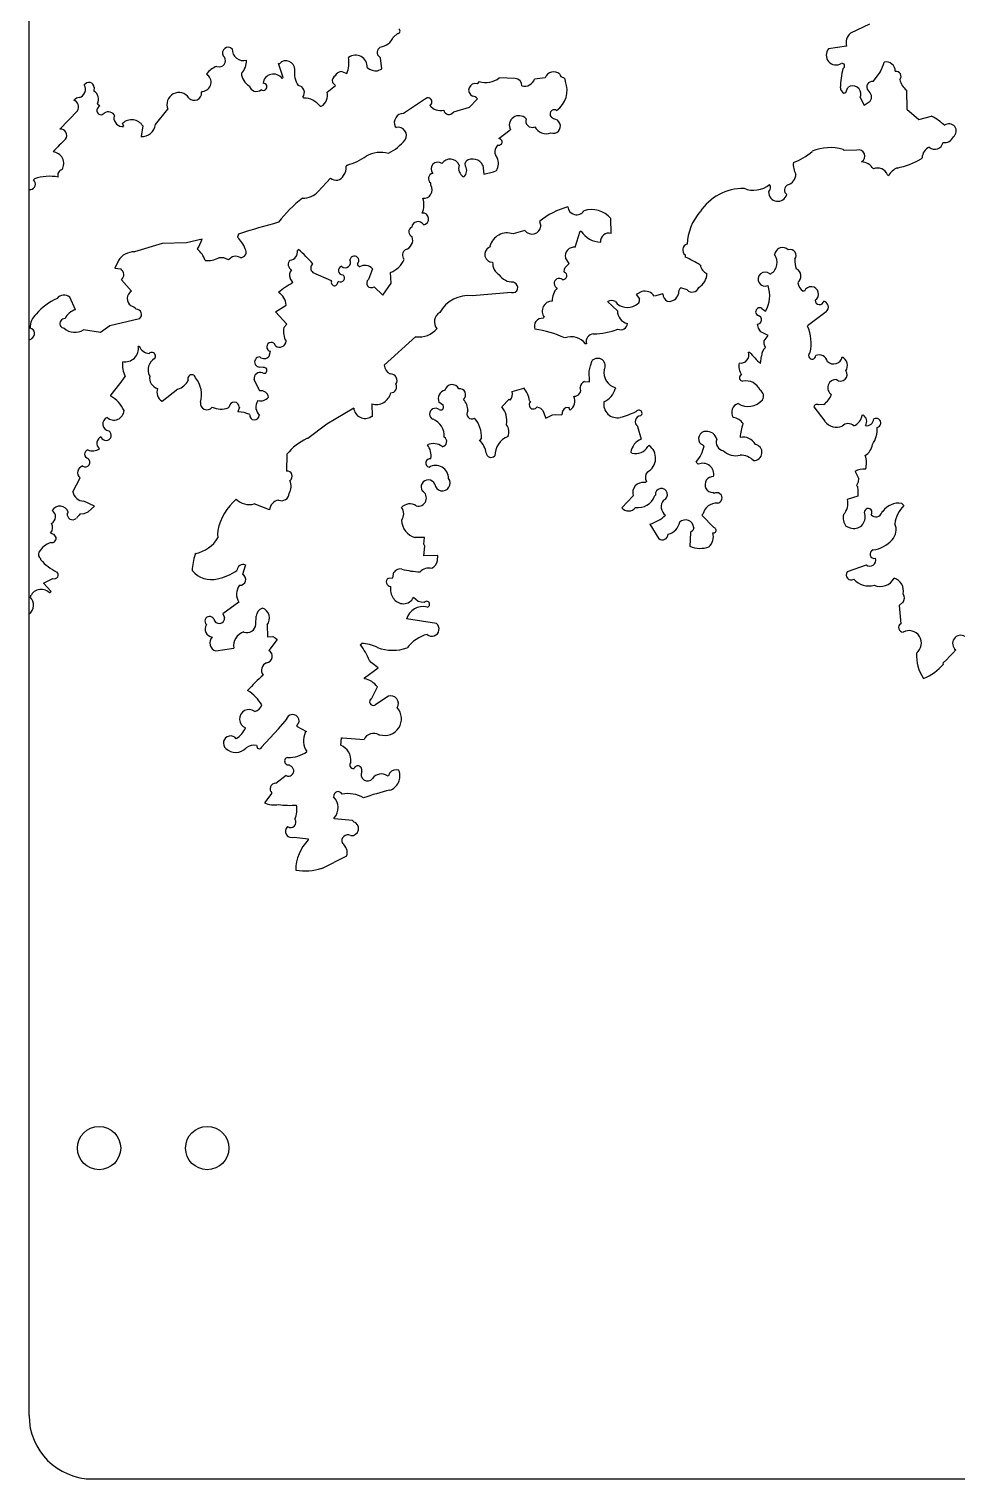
# Model space of a CAD drawing. Header units: millimetres. Extents: x -510 to 170, y -356 to 356.
# Drawn here: x -169.8 to -96.9, y -355.5 to -241.6 of the extents above; entities that cross this region are included whole.
import ezdxf

# ---------------------------------------------------------------- set-up
doc = ezdxf.new("R2010")
doc.units = ezdxf.units.MM

msp = doc.modelspace()

# ---------------------------------------------------------------- linework, layer by layer
at = {"color": 7, "linetype": 'Continuous', "lineweight": 25}
for p, q in [((-169.75, -350.5), (-169.75, 350.5)), ((-103.75, -241.21), (-105.23, -241.92)), ((-141.12, -242.22), (-140.82, -241.95)), ((-142.25, -243.1), (-142.16, -243.01)), ((-105.54, -242.93), (-106.95, -243.14)), ((-155, -244.53), (-154.8, -244.57)), ((-150.16, -244.31), (-150.07, -244.31)), ((-149.79, -245.39), (-150.16, -244.31)), ((-142.37, -244.88), (-142.03, -244.73)), ((-142.03, -244.73), (-142.14, -243.85)), ((-149.87, -245.48), (-149.79, -245.39)), ((-146.33, -246.55), (-145.68, -246.03)), ((-145.68, -246.03), (-145.93, -245.76)), ((-145.18, -244.92), (-144.78, -245.09)), ((-134.4, -245.72), (-134.56, -245.9)), ((-131.56, -245.48), (-132.82, -245.43)), ((-129.22, -245.42), (-130.05, -245.52)), ((-127.64, -245.54), (-127.77, -245.41)), ((-127.62, -245.71), (-127.64, -245.54)), ((-103.46, -245.72), (-102.89, -244.95)), ((-164.62, -246.17), (-164.65, -246.47)), ((-156.2, -246.57), (-156.12, -246.48)), ((-148.24, -246.94), (-148.16, -247.02)), ((-138.62, -247.09), (-140.35, -248.23)), ((-134.53, -247.07), (-135.18, -247.75)), ((-105.75, -246.62), (-105.61, -246.57)), ((-105.61, -246.57), (-105.44, -246.18)), ((-104.43, -246.83), (-104.51, -246.92)), ((-104.51, -246.92), (-104.16, -247.58)), ((-100.84, -246.4), (-100.8, -247.9)), ((-167.33, -249.47), (-165.94, -248.01)), ((-164.37, -247.46), (-164.2, -247.62)), ((-164.2, -247.62), (-164.28, -247.71)), ((-159.81, -249.09), (-158.84, -247.9)), ((-146.89, -247.65), (-146.8, -247.65)), ((-135.18, -247.75), (-136.42, -248.12)), ((-104.16, -247.58), (-103.69, -247.27)), ((-100.8, -247.9), (-99.86, -248.71)), ((-163.01, -248.43), (-163.09, -248.51)), ((-162.31, -249.25), (-162.4, -249)), ((-160.81, -249.2), (-160.95, -250.04)), ((-140.99, -249.25), (-140.9, -249.33)), ((-128.55, -248.66), (-128.63, -248.58)), ((-99.86, -248.71), (-98.87, -248.44)), ((-132.85, -250.2), (-131.95, -249.51)), ((-105.73, -251.13), (-105.82, -251.05)), ((-104.73, -251.1), (-105.73, -251.13)), ((-99.61, -251.72), (-99.69, -251.8)), ((-144.75, -252.28), (-144.84, -252.36)), ((-135.51, -252.15), (-135.43, -251.98)), ((-135.48, -252.36), (-135.51, -252.15)), ((-134.1, -252.3), (-134.03, -252.99)), ((-134.03, -252.99), (-133.28, -252.81)), ((-133.28, -252.81), (-133.04, -252.71)), ((-169.39, -253.45), (-169.31, -253.37)), ((-146.06, -253.32), (-147.04, -254.35)), ((-138.19, -253.86), (-138.19, -253.69)), ((-102.25, -253.13), (-102.34, -253.05)), ((-130.82, -257.42), (-131.73, -257.69)), ((-129.66, -256.72), (-129.55, -257.08)), ((-124.04, -257.65), (-124.07, -256.48)), ((-159.3, -258.45), (-161.46, -259.09)), ((-157.38, -258.39), (-159.3, -258.45)), ((-156.14, -258.11), (-157.38, -258.39)), ((-156.4, -258.7), (-156.14, -258.11)), ((-153.3, -257.7), (-153.38, -257.95)), ((-126.85, -258.73), (-126.47, -257.47)), ((-126.47, -257.47), (-126.38, -257.46)), ((-156.53, -258.87), (-156.4, -258.7)), ((-148.67, -258.99), (-148.59, -258.91)), ((-133.54, -258.66), (-133.62, -258.75)), ((-127.32, -260), (-127.62, -259.57)), ((-118.22, -259.33), (-118.22, -259.5)), ((-162.73, -259.77), (-163.01, -260.39)), ((-163.01, -260.39), (-162.54, -260.44)), ((-147.45, -260.71), (-146.01, -261.34)), ((-143.96, -260.03), (-143.96, -260.12)), ((-143.96, -260.12), (-143.78, -260.28)), ((-142.78, -260.42), (-143.09, -261.26)), ((-141.32, -261.55), (-141.35, -260.72)), ((-127.72, -260.68), (-127.69, -260.47)), ((-127.69, -260.47), (-127.65, -260.34)), ((-127.65, -260.34), (-127.32, -260)), ((-111.57, -260.82), (-111.49, -260.82)), ((-162.49, -261.29), (-161.71, -262.19)), ((-149.02, -261.51), (-149.24, -261.16)), ((-146.01, -261.34), (-146.01, -261.43)), ((-145.51, -261.5), (-145.43, -261.41)), ((-142.65, -261.84), (-141.97, -262.49)), ((-141.97, -262.49), (-141.32, -261.55)), ((-131.71, -261.46), (-131.62, -261.54)), ((-118.06, -262.09), (-118.57, -261.93)), ((-166.1, -263.65), (-166.55, -262.66)), ((-131.85, -262.3), (-134.94, -262.55)), ((-124.31, -263.01), (-123.54, -263.74)), ((-121.62, -262.21), (-122.07, -262.45)), ((-122.07, -262.45), (-121.81, -262.78)), ((-119.98, -262.39), (-120.64, -262.58)), ((-108.94, -262.17), (-108.86, -262.17)), ((-150.38, -263.8), (-150.17, -263.67)), ((-149.51, -264.78), (-150.38, -263.8)), ((-150.17, -263.67), (-149.97, -263.54)), ((-149.97, -263.54), (-149.76, -263.41)), ((-149.76, -263.41), (-149.56, -263.28)), ((-129.37, -264.32), (-129.29, -264.23)), ((-112.2, -263.55), (-111.91, -263.76)), ((-107.14, -263.8), (-108.62, -264.92)), ((-164.13, -265.43), (-165.47, -265.22)), ((-163.39, -264.91), (-164.13, -265.43)), ((-161.07, -264.35), (-163.39, -264.91)), ((-149.73, -265.05), (-149.51, -264.78)), ((-112.46, -265.1), (-112.55, -264.78)), ((-112.27, -265.37), (-112.46, -265.1)), ((-111.69, -265.68), (-112.27, -265.37)), ((-161.17, -266.52), (-161.09, -266.52)), ((-139.37, -265.76), (-141.86, -268.01)), ((-125.97, -266.32), (-126.06, -266.32)), ((-112.02, -266.36), (-112.01, -266.09)), ((-111.92, -266.6), (-112.02, -266.36)), ((-112.01, -266.09), (-111.69, -265.68)), ((-150.89, -267.3), (-150.79, -266.91)), ((-125.66, -268.05), (-125.52, -267.64)), ((-113.25, -266.97), (-113.16, -266.97)), ((-112.3, -267.87), (-112.23, -267.28)), ((-151.35, -268.18), (-151.63, -268.15)), ((-125.75, -268.47), (-125.66, -268.05)), ((-125.73, -269.32), (-125.75, -268.47)), ((-159.3, -270.82), (-158.07, -269.87)), ((-151.63, -270.03), (-152.07, -269.12)), ((-131.81, -270.07), (-130.9, -269.8)), ((-126.12, -269.28), (-125.73, -269.32)), ((-123.71, -269.77), (-123.7, -269.85)), ((-163.33, -270.43), (-163.33, -270.35)), ((-142.82, -271.04), (-142.79, -272.04)), ((-137.21, -271.18), (-137.56, -270.9)), ((-132.61, -271.27), (-132.04, -270.66)), ((-132.04, -270.66), (-131.96, -270.75)), ((-130.45, -270.79), (-130.37, -270.87)), ((-107.33, -271.08), (-107.71, -271.12)), ((-154.1, -271.35), (-154.02, -271.26)), ((-153.23, -271.3), (-153.34, -271.66)), ((-144.25, -271.37), (-146.37, -272.64)), ((-142.79, -272.04), (-142.88, -272.05)), ((-129.85, -271.27), (-129.59, -271.37)), ((-129.59, -271.37), (-129.39, -271.56)), ((-129.39, -271.56), (-129.16, -272.17)), ((-129.16, -272.17), (-128.65, -271.91)), ((-128.65, -271.91), (-128.37, -271.87)), ((-128.37, -271.87), (-127.91, -271.89)), ((-127.57, -271.33), (-127.34, -271.29)), ((-108.11, -271.27), (-107.24, -272.41)), ((-104.33, -271.92), (-104.25, -271.91)), ((-146.37, -272.64), (-147.85, -273.77)), ((-121.95, -272.81), (-121.67, -273.81)), ((-147.85, -273.77), (-147.93, -273.77)), ((-134.22, -273.73), (-134.38, -273.91)), ((-121.16, -274.38), (-121.07, -274.3)), ((-116.72, -274.34), (-116.97, -274.2)), ((-149.49, -274.99), (-149.54, -276.32)), ((-122.48, -274.84), (-122.4, -274.92)), ((-117.27, -275.7), (-117.36, -275.62)), ((-117.19, -275.78), (-117.27, -275.7)), ((-104.88, -276.36), (-104.61, -276.88)), ((-166.3, -277.95), (-165.74, -276.85)), ((-121.33, -277.23), (-121.41, -277.23)), ((-121.25, -277.14), (-121.33, -277.23)), ((-104.64, -277.18), (-104.77, -277.45)), ((-104.77, -277.45), (-104.68, -277.53)), ((-104.68, -277.53), (-104.68, -277.61)), ((-104.68, -277.61), (-104.67, -277.78)), ((-104.67, -277.78), (-104.67, -277.95)), ((-104.61, -276.88), (-104.64, -277.18)), ((-164.6, -279.08), (-165.44, -278.68)), ((-150.87, -279.37), (-152.06, -278.9)), ((-122.3, -278.26), (-123.2, -279.2)), ((-120.63, -278.3), (-120.55, -278.21)), ((-115.95, -278.09), (-116.04, -278.01)), ((-104.66, -278.28), (-105.49, -278.55)), ((-104.67, -277.95), (-104.66, -278.11)), ((-104.66, -278.11), (-104.66, -278.28)), ((-101.21, -278.86), (-101.13, -278.94)), ((-101.13, -278.94), (-101.04, -279.02)), ((-166.67, -279.55), (-166.75, -279.64)), ((-165.75, -279.69), (-165.42, -279.64)), ((-165.42, -279.64), (-165.1, -279.52)), ((-165.1, -279.52), (-164.6, -279.08)), ((-116.91, -279.78), (-116.83, -279.7)), ((-115.96, -280.76), (-116.91, -279.78)), ((-102.78, -279.57), (-102.7, -279.48)), ((-167.96, -281.26), (-168.05, -281.18)), ((-154.93, -280.98), (-154.94, -281.28)), ((-154.94, -281.28), (-154.91, -281.57)), ((-120.99, -280.48), (-120.29, -281.63)), ((-117.79, -281.15), (-117.85, -282.24)), ((-117.62, -280.99), (-117.79, -281.15)), ((-117.54, -280.77), (-117.62, -280.99)), ((-105.6, -280.65), (-105.27, -280.78)), ((-138.69, -281.55), (-139.42, -281.54)), ((-138.74, -282.06), (-138.69, -281.55)), ((-138.67, -282.22), (-138.74, -282.06)), ((-138.73, -282.97), (-138.67, -282.22)), ((-168.83, -283.29), (-168.83, -283.21)), ((-156.63, -282.79), (-156.72, -282.88)), ((-137.65, -282.94), (-138.73, -282.97)), ((-137.67, -283.35), (-137.65, -282.94)), ((-168.61, -285.12), (-167.87, -284.77)), ((-152.76, -283.69), (-152.99, -284.45)), ((-141.53, -284.74), (-141.19, -284.71)), ((-141.19, -284.71), (-141.09, -284.26)), ((-104.01, -283.7), (-105.5, -284.24)), ((-168.01, -285.78), (-168.61, -285.12)), ((-168.17, -285.86), (-168.09, -285.86)), ((-168.09, -285.86), (-168.01, -285.78)), ((-153.27, -286.63), (-154.53, -287.53)), ((-139.19, -286.56), (-139.56, -286.26)), ((-138.96, -286.63), (-139.19, -286.56)), ((-138.72, -286.65), (-138.96, -286.63)), ((-101.14, -286.65), (-101.41, -286.89)), ((-101.41, -286.89), (-101.29, -288.31)), ((-154.53, -287.53), (-154.39, -287.82)), ((-151.94, -288.35), (-151.92, -287.73)), ((-137.75, -288.3), (-140.1, -287.94)), ((-151.05, -288.41), (-151.02, -289.33)), ((-151.02, -289.33), (-150.6, -289.32)), ((-150.6, -289.32), (-150.41, -289.41)), ((-155.09, -290.44), (-153.67, -290.24)), ((-150.26, -289.56), (-150.91, -290.41)), ((-150.41, -289.41), (-150.26, -289.56)), ((-143.73, -289.97), (-143.65, -289.88)), ((-97.21, -290.62), (-96.97, -290.36)), ((-142.87, -291.36), (-143.02, -291.2)), ((-142.34, -291.77), (-142.87, -291.36)), ((-97.95, -291.39), (-97.7, -291.14)), ((-97.94, -291.48), (-97.95, -291.39)), ((-97.7, -291.14), (-97.46, -290.88)), ((-97.46, -290.88), (-97.21, -290.62)), ((-143.41, -292.55), (-142.34, -291.77)), ((-143.4, -292.63), (-143.41, -292.55)), ((-142.86, -294.21), (-142.38, -293.27)), ((-141.53, -294), (-142.59, -294.7)), ((-150.15, -296.58), (-149.51, -295.81)), ((-149.51, -295.81), (-149.51, -295.73)), ((-148.54, -295.98), (-148.74, -296.37)), ((-151.48, -298.02), (-150.15, -296.58)), ((-148.74, -296.37), (-147.97, -296.77)), ((-147.97, -296.77), (-148.06, -296.86)), ((-145.27, -297.87), (-145.2, -297.28)), ((-145.2, -297.28), (-145.12, -297.28)), ((-145.12, -297.28), (-143.44, -297.4)), ((-142.28, -297.03), (-142.2, -297.03)), ((-149.32, -299.4), (-149.24, -299.48)), ((-149.55, -300.24), (-150.37, -300.85)), ((-141.52, -300.27), (-141.61, -300.28)), ((-141.44, -300.05), (-141.52, -300.27)), ((-150.69, -301.61), (-151.25, -302.38)), ((-145.78, -303.65), (-145.78, -303.57)), ((-144.35, -303.78), (-145.78, -303.65)), ((-144.27, -303.86), (-144.35, -303.78)), ((-148.92, -305.08), (-147.83, -305.21)), ((-147.83, -305.21), (-147.83, -305.3)), ((-146.76, -307.53), (-144.78, -306.55)), ((-164.75, -355.5), (164.75, -355.5))]:
    msp.add_line(p, q, dxfattribs=at)
for centre in [(-164.25, -329.5), (-155.75, -329.5)]:
    msp.add_circle(centre, 1.7, dxfattribs=at)
for centre, radius, start, end in [((-142.34, -241.69), 1.33, 277.4621, 336.6338), ((-140.8, -241.76), 0.193, 261.9852, 61.2847), ((-104.63, -242.66), 0.953, 129.4449, 196.8059), ((-154.83, -244.07), 0.507, 273.7938, 48.6148), ((-154.11, -243.47), 0.448, 43.2431, 209.7639), ((-152.9, -243.19), 0.886, 177.8482, 284.8058), ((-144.1, -244.54), 0.898, 354.5136, 127.6801), ((-141.96, -243.44), 0.443, 129.246, 246.5618), ((-106.37, -243.64), 0.771, 139.6406, 302.3608), ((-154.5, -246.06), 1.61, 108.0691, 145.0376), ((-153.99, -244.12), 1.32, 314.716, 3.1637), ((-149.56, -244.76), 0.675, 357.841, 138.8873), ((-147.09, -245.03), 1.82, 172.3049, 213.4331), ((-146.92, -244.23), 2.3, 338.0111, 9.9329), ((-142.46, -243.68), 1.2, 231.7861, 274.3257), ((-98.98, -246.42), 7.06, 165.8941, 178.2975), ((-105.91, -244.5), 0.215, 294.4341, 100.8595), ((-107.29, -242.69), 4.94, 332.8172, 342.3744), ((-102.45, -244.9), 0.725, 358.7201, 100.4336), ((-165.99, -246.33), 0.674, 285.5835, 31.3068), ((-165.05, -246.22), 0.432, 5.6794, 147.7465), ((-156.17, -245.77), 0.72, 274.3147, 60.7424), ((-151.87, -245.01), 1.2, 182.7524, 240.8824), ((-151.35, -246.13), 0.281, 233.4836, 92.7739), ((-150.55, -245.96), 0.827, 35.2934, 172.886), ((-148.69, -246.59), 0.568, 322.0565, 81.0278), ((-145.53, -245.65), 0.406, 113.7273, 195.1201), ((-145.18, -245.48), 0.557, 90.4467, 158.9707), ((-134.71, -246.39), 0.514, 73.4975, 246.0451), ((-133.88, -244.1), 1.7, 252.3969, 308.6707), ((-131.62, -246.06), 0.58, 0.5271, 83.7998), ((-130.81, -245.29), 0.793, 253.1227, 343.1234), ((-128.54, -245.7), 0.741, 49.8075, 157.5072), ((-129.38, -246.42), 1.89, 304.1999, 21.9425), ((-127.77, -245.11), 0.293, 184.2832, 268.77), ((-103.52, -246.15), 0.44, 81.9864, 220.1195), ((-101.66, -245.31), 0.397, 317.7772, 98.4679), ((-99.75, -245.12), 1.68, 195.6654, 229.394), ((-165.83, -247.46), 0.476, 86.8976, 143.6981), ((-166.46, -247.72), 0.59, 330.5442, 65.978), ((-165.04, -247.11), 0.756, 332.4409, 58.7532), ((-157.98, -247.52), 0.938, 32.8514, 203.4021), ((-156.77, -246.62), 0.577, 223.7635, 4.6032), ((-151.89, -245.93), 0.568, 192.1132, 311.0374), ((-148.16, -248.61), 1.59, 36.9262, 90.0545), ((-147.27, -246.8), 0.975, 298.9022, 14.6655), ((-138.41, -247.31), 0.306, 295.7877, 134.7117), ((-134.99, -247.47), 0.618, 41.0756, 82.6659), ((-105.59, -246.21), 0.441, 179.9459, 249.156), ((-105.06, -246.71), 0.648, 348.9902, 125.0553), ((-104.17, -246.93), 0.589, 324.7468, 57.3385), ((-164.1, -247.99), 0.331, 121.908, 320.8329), ((-163.52, -248.67), 0.57, 24.8948, 124.8207), ((-140.35, -248.94), 0.711, 89.8849, 205.8602), ((-137.41, -246.89), 1.11, 218.9993, 282.0469), ((-136.77, -247.89), 0.419, 192.2189, 325.8487), ((-128.49, -248.27), 0.338, 58.4524, 245.1882), ((-162.38, -248.54), 0.712, 178.1889, 274.93), ((-161.69, -249.76), 1.04, 32.1978, 132.9814), ((-160.91, -248.94), 1.11, 267.4463, 351.9922), ((-140.75, -249.96), 0.648, 328.0628, 104.1405), ((-131.27, -249.16), 0.761, 43.3842, 207.1152), ((-130.22, -248.8), 0.523, 161.9681, 291.1497), ((-129.13, -248.78), 1.04, 209.1554, 290.3639), ((-128.58, -249.22), 0.563, 250.7504, 86.3783), ((-101.73, -253.57), 5.88, 48.5713, 60.8154), ((-97.5, -249.61), 0.569, 308.1536, 127.0268), ((-149.85, -267.88), 24.52, 133.9735, 137.2528), ((-167.27, -249.95), 0.485, 323.8068, 96.3293), ((-143.35, -247.7), 4.08, 296.6009, 320.4862), ((-132.85, -250.46), 0.257, 253.957, 90.257), ((-98.61, -250.39), 0.65, 227.7249, 349.5983), ((-97.87, -249.71), 0.804, 262.5883, 333.6628), ((-167.95, -252.16), 0.928, 328.9292, 84.594), ((-145.9, -247.97), 4.46, 284.8907, 306.1533), ((-142.13, -253.64), 2.36, 75.1021, 118.8978), ((-132.48, -251.23), 0.689, 129.8891, 223.7009), ((-133.96, -252.16), 1.08, 328.8947, 24.7022), ((-111.34, -247.66), 4.71, 290.0748, 311.1527), ((-106.82, -254.55), 3.64, 74.0943, 112.9777), ((-104.6, -251.58), 0.492, 298.1069, 104.979), ((-98.67, -251.73), 0.939, 113.6551, 179.475), ((-167.02, -253.09), 0.477, 106.8182, 196.8221), ((-145.86, -252.48), 1.03, 322.5177, 6.3222), ((-137.64, -252.59), 0.535, 52.9041, 220.2148), ((-136.68, -252.56), 0.754, 21.0035, 147.8647), ((-135.23, -252.52), 0.783, 162.8796, 240.2135), ((-136, -252.71), 0.627, 308.4423, 33.4303), ((-134.9, -252.7), 0.894, 26.4805, 125.8186), ((-108.25, -252.25), 1.48, 173.4264, 210.309), ((-104.51, -253.31), 1.3, 34.3994, 83.7819), ((-103.12, -253.36), 0.846, 21.7786, 111.7873), ((-101.06, -253.76), 1.35, 111.9726, 151.8073), ((-103.15, -245.52), 7.17, 282.757, 298.8067), ((-169.7, -253.77), 0.447, 280.5407, 45.7111), ((-168.15, -256.61), 3.45, 78.6702, 109.6561), ((-145.64, -252.8), 0.67, 230.5865, 332.6058), ((-138.76, -254.21), 0.674, 264.4378, 31.2987), ((-137.96, -253.34), 0.419, 102.2441, 235.8303), ((-112.84, -252.36), 1.9, 246.6021, 310.768), ((-111.93, -254.06), 0.418, 308.4002, 38.4544), ((-109.98, -254.24), 0.443, 116.545, 233.8901), ((-110.4, -253), 0.872, 285.0304, 0.7707), ((-166.66, -241.45), 13.1, 256.3691, 256.9468), ((-142.21, -262.77), 9.95, 127.6029, 142.9713), ((-148.26, -253.22), 1.67, 269.494, 317.2302), ((-140.17, -255.41), 1.44, 333.3904, 21.5623), ((-113.6, -258.26), 4.15, 89.9372, 146.3158), ((-110.94, -254.4), 0.728, 178.9368, 344.1675), ((-138.83, -256.51), 0.462, 276.7612, 96.7544), ((-125.84, -261.4), 6.05, 105.3172, 129.2265), ((-126.75, -255.5), 0.688, 185.9382, 327.3252), ((-125.58, -257.76), 1.98, 40.1287, 107.5026), ((-113.82, -258.73), 4.26, 139.4268, 176.8391), ((-134.15, -317.32), 62.62, 104.8024, 107.808), ((-139.52, -257.53), 0.406, 113.7211, 249.3973), ((-139.2, -257.21), 0.493, 30.2873, 173.4357), ((-130.25, -257), 0.702, 216.4455, 353.8163), ((-155.18, -259.82), 2.6, 21.927, 46.1347), ((-140.38, -258.18), 0.763, 285.3319, 20.7681), ((-132.2, -259), 1.39, 70.3954, 165.8568), ((-124.8, -256.48), 1.86, 211.8399, 268.4263), ((-124.23, -258.26), 0.635, 72.704, 187.7339), ((-117.94, -258.95), 0.476, 106.8027, 233.6888), ((-161.47, -260.6), 1.51, 89.7942, 146.8176), ((-157.68, -260.3), 1.83, 16.7181, 51.3435), ((-155.73, -257.78), 2, 264.3629, 296.2503), ((-154.65, -260.6), 1.04, 57.2248, 100.8415), ((-153.51, -260.17), 0.721, 61.4556, 142.2787), ((-153.11, -259.11), 0.425, 261.3639, 37.7566), ((-149.34, -259.09), 0.674, 278.675, 8.6983), ((-155.44, -266.74), 10.41, 40.0379, 48.8391), ((-144.2, -259.78), 0.355, 313.3849, 170.2456), ((-142.07, -258.92), 1.94, 291.8116, 336.7249), ((-139.9, -259.35), 0.516, 123.2883, 220.5457), ((-133.34, -259.3), 0.617, 117.6852, 269.6306), ((-126.95, -259.42), 0.691, 82.1066, 193.0439), ((-120.97, -266.06), 7.11, 56.3807, 67.2521), ((-112.02, -259.93), 1.03, 300.8528, 37.215), ((-110.57, -259.39), 0.631, 44.4351, 172.8874), ((-109.98, -259.4), 0.477, 323.6941, 106.8102), ((-107.67, -259.8), 1.93, 176.5863, 199.2139), ((-162.84, -260.89), 0.533, 310.7859, 56.635), ((-148.94, -260.1), 0.449, 130.3786, 245.4252), ((-148.7, -260.92), 0.591, 136.535, 204.0752), ((-147.21, -260.37), 0.418, 128.4475, 234.6876), ((-145.12, -260.56), 0.339, 105.025, 272.3517), ((-144.92, -259.92), 0.424, 227.8921, 28.9724), ((-143.37, -260.97), 0.807, 43.0136, 121.1827), ((-132.23, -259.96), 1.11, 177.775, 238.4727), ((-127.82, -260.97), 0.305, 260.3579, 70.8602), ((-117.81, -260.78), 1.3, 300.4794, 359.4209), ((-116.23, -260.04), 0.804, 187.1044, 249.7578), ((-111.94, -261.24), 0.552, 49.1138, 293.4013), ((-109.76, -261.01), 0.634, 306.7491, 65.1689), ((-145.73, -267.57), 6.89, 118.5023, 130.0889), ((-145.76, -261.5), 0.257, 163.9656, 0.2314), ((-145.27, -261.16), 0.301, 237.874, 57.8713), ((-142.87, -261.55), 0.36, 127.106, 307.0964), ((-131.8, -260.26), 1.2, 212.2902, 274.229), ((-131.76, -261.91), 0.397, 255.8643, 70.3931), ((-127.34, -262.89), 1.32, 134.7048, 183.1761), ((-128.11, -261.58), 0.398, 51.7465, 247.3743), ((-118.25, -262.31), 0.494, 129.6825, 189.4747), ((-117.67, -261.7), 0.557, 224.7606, 338.9671), ((-114.03, -262.54), 2.45, 330.0627, 18.8075), ((-108.4, -261.34), 1, 190.3743, 236.7658), ((-108.33, -262.42), 0.584, 304.0737, 155.0734), ((-165.74, -266.92), 4.53, 113.5298, 139.5768), ((-166.99, -263.21), 0.712, 51.3177, 141.3251), ((-161.35, -262.77), 0.686, 121.99, 233.9366), ((-150.75, -263.34), 1.2, 2.7499, 60.882), ((-135.23, -265.12), 2.59, 83.591, 151.1708), ((-128.65, -263.76), 0.8, 90.8381, 216.138), ((-124, -263.46), 0.545, 56.5254, 124.0356), ((-122.76, -262.28), 1.19, 217.6897, 302.3034), ((-122.25, -262.86), 0.448, 286.2174, 9.7927), ((-121.4, -263.1), 0.919, 34.7731, 104.3866), ((-119.32, -262.39), 0.655, 180.3572, 242.2564), ((-119.48, -262.23), 0.755, 258.4336, 347.073), ((-107.67, -262.9), 0.339, 180.359, 348.5233), ((-107.45, -263.43), 0.477, 309.4565, 76.282), ((-168.3, -265.02), 1.36, 130.7127, 182.8619), ((-165.76, -264.88), 1.28, 105.4605, 154.9809), ((-162.14, -264.37), 1.11, 43.4884, 69.3074), ((-161.33, -264.02), 0.418, 308.4234, 91.57), ((-137.07, -264.59), 0.84, 120.6768, 219.831), ((-122.53, -263.74), 1.01, 179.914, 256.9537), ((-112.37, -263.81), 0.318, 56.6939, 248.374), ((-112.56, -264.44), 0.339, 270.3548, 78.518), ((-169.76, -265.52), 0.448, 297.6487, 76.8928), ((-166.95, -264.72), 0.378, 85.0255, 265.4172), ((-166.15, -264.19), 1.23, 227.3388, 303.097), ((-148.16, -265.36), 1.6, 168.9198, 208.5175), ((-139.12, -263.92), 1.86, 262.3563, 319.3484), ((-129.44, -264.94), 0.626, 84.2228, 201.583), ((-131.22, -273.67), 8.58, 65.5072, 81.9745), ((-125.5, -260.19), 5.36, 270.9316, 291.9224), ((-123.26, -264.72), 0.502, 241.5746, 359.6489), ((-111.63, -266.3), 3.31, 347.6978, 24.5776), ((-171.81, -261.95), 4.57, 296.7947, 299.5927), ((-162.21, -266.69), 1.05, 260.0412, 9.1315), ((-160.21, -266.13), 0.967, 204.1456, 263.2251), ((-150.73, -266.56), 0.355, 12.8684, 260.2577), ((-150.07, -266.07), 0.516, 232.5641, 354.1583), ((-127.16, -267.16), 1.39, 37.1707, 110.9021), ((-125.41, -266.14), 0.589, 89.7165, 197.6598), ((-159.39, -268.36), 1.01, 120.2088, 208.205), ((-160.11, -267.29), 0.296, 316.3005, 136.8175), ((-151.63, -267.75), 0.399, 88.99, 269.1186), ((-151.28, -266.99), 0.493, 226.5612, 321.984), ((-125.09, -268.06), 0.598, 328.6184, 135.9276), ((-113.86, -267.19), 0.649, 259.5423, 19.6056), ((-107.79, -262.67), 6.88, 218.6545, 229.0152), ((-111.27, -267.32), 0.963, 132.1542, 177.8265), ((-108.25, -267.25), 0.281, 120.8524, 0.3408), ((-107.7, -267.88), 0.682, 12.7455, 113.1513), ((-106.57, -267.19), 0.71, 228.473, 346.544), ((-106.26, -268.04), 0.778, 328.7699, 60.3518), ((-160.26, -267.96), 2.15, 173.7533, 205.6315), ((-156.97, -269.06), 0.306, 11.5959, 203.4154), ((-151.59, -269.06), 0.489, 69.6841, 187.1722), ((-151.29, -268.41), 0.231, 237.4218, 103.0601), ((-140.99, -267.89), 0.882, 187.8653, 243.8415), ((-141.36, -269.2), 0.512, 325.5264, 91.874), ((-123.37, -268.58), 1.23, 170.0001, 254.0503), ((-112.74, -268.05), 1.26, 170.0698, 213.663), ((-113.7, -268.99), 0.256, 108.167, 273.9064), ((-106.01, -268.74), 0.507, 230.3343, 36.0515), ((-175.32, -259.84), 15.94, 318.778, 325.4004), ((-159.42, -269), 0.867, 169.7582, 253.8758), ((-158.86, -270.1), 0.846, 161.3359, 238.6582), ((-158.41, -268.64), 1.28, 285.4511, 334.9904), ((-158.29, -270.32), 2.09, 343.6064, 39.2441), ((-141.34, -269.71), 0.46, 270.5398, 28.572), ((-136.52, -270.11), 0.582, 26.3978, 165.529), ((-135.93, -270.31), 0.467, 308.6247, 98.107), ((-132.52, -271.12), 2.1, 9.1547, 39.1963), ((-126.91, -269.95), 0.489, 265.9528, 23.4363), ((-125.96, -269.76), 0.509, 109.0563, 179.4774), ((-125.2, -269.46), 1.54, 292.8898, 345.2118), ((-113.46, -270.47), 1.24, 24.1002, 100.295), ((-112.61, -270.43), 0.545, 327.0725, 59.0713), ((-106.38, -269.76), 0.639, 85.4744, 238.3381), ((-164.63, -272.65), 2.58, 24.769, 59.5585), ((-155.78, -270.99), 0.52, 170.9145, 323.3159), ((-153.63, -271.3), 0.397, 359.3884, 174.5851), ((-151, -271.3), 0.929, 146.5072, 224.789), ((-151.59, -269.96), 0.848, 257.3066, 319.2114), ((-151.51, -270.58), 0.565, 6.9573, 102.4263), ((-142.49, -269.91), 1.18, 253.6824, 347.5455), ((-136.93, -270.63), 0.682, 102.7434, 203.1469), ((-136.62, -271.59), 1.34, 0.0486, 43.0339), ((-132.56, -270.26), 0.771, 320.9482, 14.0954), ((-130.14, -271.11), 0.331, 132.2921, 331.2234), ((-127.79, -270.8), 0.91, 305.8021, 23.1133), ((-123.55, -271.06), 1.07, 170.2552, 282.8692), ((-113.85, -271.7), 0.721, 106.6873, 214.3572), ((-113.27, -269.77), 1.47, 237.5642, 319.545), ((-107.86, -271.34), 0.264, 55.7525, 163.1496), ((-108.41, -269.6), 1.83, 306.1733, 337.3409), ((-163.41, -272.62), 0.551, 111.6009, 262.5645), ((-163.08, -271.52), 0.792, 227.6655, 356.5707), ((-154.67, -269.78), 1.67, 245.5763, 289.9153), ((-153.39, -273.89), 2.23, 63.9655, 88.6432), ((-152.04, -271.92), 0.379, 175.225, 355.2219), ((-143.36, -271.3), 0.887, 184.3928, 303.1109), ((-137.83, -271.84), 0.455, 50.9581, 244.7809), ((-137.42, -271.29), 0.231, 237.424, 27.8605), ((-134.97, -271.83), 0.391, 141.629, 302.7008), ((-136.32, -273.58), 2.1, 355.7529, 42.4194), ((-134.02, -272.39), 1.8, 350.8463, 38.7529), ((-127.31, -271.87), 0.601, 115.7991, 182.0352), ((-127.05, -271.32), 0.296, 173.4558, 226.5476), ((-125.49, -264.16), 8.23, 285.3921, 294.601), ((-121.68, -272.44), 0.465, 95.0788, 234.6195), ((-121.85, -271.77), 0.244, 302.5262, 150.5944), ((-114.62, -273.24), 1.15, 34.6658, 81.0791), ((-105.44, -271.75), 1.13, 294.5104, 351.2897), ((-104.55, -272.42), 0.589, 326.5456, 59.1872), ((-103.97, -272.19), 0.565, 260.7013, 356.1607), ((-103.22, -272.54), 0.361, 284.0019, 120.2321), ((-163.69, -273.52), 0.404, 195.6702, 59.8228), ((-138.5, -273.52), 1.36, 354.6044, 69.4524), ((-132.99, -273.23), 0.93, 336.9995, 36.5166), ((-116.6, -273.77), 0.568, 87.7967, 230.0838), ((-116.52, -274), 0.803, 13.4946, 94.4435), ((-108.98, -274.11), 4.94, 162.0873, 175.0459), ((-106.33, -271.74), 1.14, 216.2671, 292.6737), ((-105.42, -273.25), 0.655, 47.2276, 135.3836), ((-105.24, -273.02), 2.11, 324.7742, 3.6419), ((-163.89, -274.13), 0.534, 110.2925, 232.2113), ((-146.07, -277.77), 4.41, 115.0094, 140.8813), ((-137.99, -275.3), 1.14, 52.1032, 114.7652), ((-139.59, -275.13), 1.42, 351.3582, 37.7686), ((-137.35, -274), 0.406, 277.448, 60.6076), ((-135.29, -275.03), 1.44, 5.1943, 51.0528), ((-131.54, -275.12), 1.63, 111.0815, 180.3652), ((-121.23, -274.99), 1.26, 110.4958, 173.0241), ((-122.13, -273.82), 1.13, 256.4987, 330.2239), ((-121.77, -275.31), 1.23, 298.6262, 55.3483), ((-119.42, -273.79), 2.75, 318.5107, 348.4646), ((-115.1, -274.05), 0.682, 159.9824, 260.3642), ((-113.66, -274.72), 1.07, 27.1368, 102.8608), ((-112.82, -274.86), 0.634, 267.1544, 80.7817), ((-104.79, -274.01), 1.3, 303.3748, 349.767), ((-165.32, -275.63), 0.36, 236.0259, 56.0214), ((-165.04, -274.99), 0.345, 105.59, 257.5323), ((-164.77, -273.85), 0.89, 245.4945, 308.0185), ((-138.25, -275.69), 0.345, 79.3147, 255.7148), ((-133.46, -274.85), 0.396, 186.5762, 315.4402), ((-114.25, -273.75), 1.36, 225.3838, 285.0981), ((-113.9, -276.59), 1.52, 46.1152, 89.7005), ((-105.78, -275.68), 1.8, 343.97, 19.1496), ((-165.4, -276.44), 0.533, 102.8685, 229.7501), ((-149.49, -276.73), 0.409, 302.9477, 96.9425), ((-137.81, -276.88), 1, 358.7605, 121.5012), ((-120.73, -276.81), 0.617, 137.3499, 213.0924), ((-116.84, -276.57), 0.865, 347.9609, 113.9568), ((-116.03, -277.38), 0.628, 86.7453, 268.7553), ((-104.23, -277.31), 1.15, 81.0662, 124.6766), ((-150.24, -277.52), 1.08, 328.892, 24.701), ((-139.18, -278.44), 0.642, 255.6226, 61.0988), ((-138.4, -277.57), 0.562, 23.9594, 212.2941), ((-137.28, -277.27), 0.605, 186.8884, 38.3043), ((-121.55, -278.01), 0.793, 80.003, 198.0994), ((-120.08, -278.16), 0.476, 289.9982, 186.1827), ((-167.33, -279.75), 0.686, 16.8016, 151.1343), ((-165.44, -277.81), 0.87, 189.3345, 269.8115), ((-150.3, -282.04), 4.75, 132.2244, 167.0488), ((-152.43, -277.43), 1.52, 226.1081, 284.2358), ((-149.99, -279.47), 0.887, 99.7001, 173.4272), ((-149.91, -278.06), 0.586, 246.2109, 358.8394), ((-139.85, -279.83), 0.929, 56.5047, 134.7902), ((-121.92, -277.81), 1.38, 261.9624, 339.2677), ((-119.32, -279.12), 0.785, 138.9411, 236.5556), ((-115.72, -279.97), 1.14, 88.0027, 166.1959), ((-115.73, -278.43), 0.408, 276.2053, 123.7949), ((-106.67, -278.88), 1.23, 315.8646, 15.3708), ((-101.44, -280.4), 1.56, 81.6432, 143.9806), ((-99.24, -280.81), 2.54, 135.218, 172.1068), ((-168.25, -279.91), 0.58, 296.5435, 57.051), ((-166.32, -279.7), 0.44, 171.9797, 310.1164), ((-163.82, -281.6), 2.71, 135.3126, 144.7279), ((-141.16, -279.69), 0.836, 324.6967, 38.4317), ((-139.04, -280.15), 1.45, 181.2265, 254.573), ((-122.67, -278.76), 0.695, 220.0791, 323.0385), ((-121.69, -277.82), 2.75, 284.6571, 314.6118), ((-118.2, -280.81), 0.659, 3.4985, 133.7893), ((-104.55, -279.95), 1.26, 170.0701, 213.654), ((-104.97, -279.94), 0.889, 250.3574, 16.6075), ((-103.85, -279.56), 0.301, 319.6497, 204.5666), ((-103.25, -279.43), 0.49, 222.4, 343.346), ((-168.54, -280.76), 0.646, 319.369, 31.0778), ((-167.96, -281.6), 0.339, 258.0958, 90.7739), ((-120.01, -281.26), 0.463, 232.8707, 358.1765), ((-119.87, -280.07), 1.25, 285.1365, 347.9792), ((-117.11, -281.47), 1.11, 313.35, 15.2016), ((-116, -280.97), 0.213, 259.937, 80.5764), ((-102.77, -280.93), 1.12, 315.5472, 24.9475), ((-167.46, -283.6), 1.76, 108.9032, 148.9776), ((-157.25, -280.09), 2.77, 282.8721, 327.631), ((-117.04, -280.31), 2.08, 247.2338, 289.4906), ((-103.81, -280.07), 2.47, 278.0023, 318.1162), ((-168.59, -282.87), 0.418, 155.0034, 234.6799), ((-165.5, -280.21), 4.54, 222.7481, 242.8868), ((-152.77, -284.2), 4.16, 161.42, 179.0861), ((-138.52, -283.19), 0.863, 297.3623, 349.7521), ((-103.73, -283.31), 0.477, 233.6852, 16.8185), ((-103.36, -282.84), 0.345, 107.3178, 285.5467), ((-167.76, -284.48), 0.306, 249.7016, 49.5565), ((-155.45, -282.95), 1.9, 218.8021, 285.661), ((-155.78, -280.7), 4.16, 281.6538, 304.6156), ((-152.92, -284.17), 0.505, 72.2176, 174.9162), ((-153.17, -284.85), 0.442, 263.7121, 66.0184), ((-141.34, -285.03), 0.351, 124.0831, 268.8447), ((-140.59, -284.62), 0.61, 77.5711, 144.3334), ((-138.96, -278.84), 5.39, 253.8605, 269.2435), ((-138.35, -284.86), 0.926, 75.8537, 137.7809), ((-105.19, -284.48), 0.391, 141.6276, 302.6942), ((-102.88, -284.17), 1.21, 245.5, 332.6724), ((-102.12, -285.72), 1.04, 346.5662, 72.7012), ((-168.8, -286.52), 0.91, 46.1967, 161.9802), ((-152.27, -285.99), 1.18, 143.377, 212.5876), ((-140.17, -285.6), 1.2, 169.4576, 215.865), ((-103.83, -283.82), 1.52, 220.8109, 287.2597), ((-170.22, -286.86), 0.833, 304.483, 48.4097), ((-140.36, -285.84), 0.9, 210.7823, 332.7534), ((-138.81, -288.31), 1.35, 75.7823, 164.3438), ((-138.52, -286.78), 0.231, 281.5827, 147.2241), ((-101.57, -286.29), 0.57, 319.8481, 34.8592), ((-155.57, -288.1), 0.365, 26.7954, 227.4091), ((-154.82, -287.86), 0.429, 189.9765, 5.5962), ((-151.16, -287.8), 0.765, 109.7426, 174.5615), ((-151.73, -287.88), 0.862, 322.473, 68.7263), ((-155.28, -288.73), 0.638, 145.8533, 262.5041), ((-152.54, -290.06), 1.15, 106.8268, 188.9137), ((-152.63, -288.32), 0.689, 249.3947, 356.7993), ((-137.81, -291.84), 2.77, 103.9986, 143.6753), ((-138.11, -288.73), 0.562, 228.1226, 51.0296), ((-101.09, -288.61), 0.363, 124.0397, 267.1652), ((-100.64, -289.83), 0.978, 306.8325, 118.2115), ((-96.58, -289.86), 0.637, 329.9913, 232.5813), ((-154.9, -289.82), 0.65, 135.4977, 253.6169), ((-151.16, -290.87), 0.519, 275.815, 61.111), ((-147.36, -292.85), 4.64, 20.8193, 38.447), ((-143.7, -292.89), 3.02, 64.2072, 89.0569), ((-141.19, -287.01), 3.39, 249.2891, 289.7399), ((-150.86, -291.96), 0.632, 113.2574, 217.5947), ((-96.69, -290.75), 3.37, 177.7439, 213.4537), ((-100.82, -289.15), 3.7, 290.8763, 321.0072), ((-142.94, -302.11), 12.89, 130.7732, 138.4012), ((-143.7, -294.23), 1.62, 36.0764, 79.6654), ((-154.44, -296.49), 3.48, 31.1668, 57.7126), ((-152.26, -294.38), 0.862, 285.5991, 338.7232), ((-142.72, -294.45), 0.281, 120.8461, 295.4029), ((-141.81, -295.78), 1.31, 252.7683, 41.9233), ((-141.35, -294.58), 0.607, 328.1368, 107.0453), ((-152.48, -295.79), 0.739, 52.2388, 248.9579), ((-149.05, -295.96), 0.516, 358.6711, 152.4491), ((-153.92, -297.69), 0.565, 37.8438, 229.2501), ((-154.46, -295.76), 1.86, 301.9368, 337.2126), ((-146.74, -297.5), 1.46, 153.7744, 215.7085), ((-142.69, -297.76), 0.833, 60.5697, 154.441), ((-153.52, -297.32), 1.11, 225.7943, 317.3257), ((-152.05, -299.01), 1.15, 81.0704, 124.6692), ((-151.66, -297.92), 0.213, 170.2577, 332.3381), ((-149.4, -296.24), 2.58, 269.4669, 304.7035), ((-145.72, -299.03), 1.25, 353.043, 68.7935), ((-149.38, -299.11), 0.296, 99.291, 280.0907), ((-149.37, -299.87), 0.412, 244.2358, 70.9513), ((-144.27, -299.39), 0.296, 136.5599, 279.7128), ((-143.92, -299.8), 0.318, 338.293, 158.4218), ((-143.16, -300.14), 0.514, 153.4777, 319.6563), ((-142.09, -300.94), 0.826, 53.995, 145.3885), ((-140.92, -300.44), 0.651, 69.919, 142.1487), ((-141.79, -300.28), 1.17, 287.9077, 22.1623), ((-150.38, -301.29), 0.442, 89.0958, 226.1023), ((-145.48, -301.85), 0.348, 23.7338, 187.4637), ((-144.68, -303.96), 2.3, 58.4491, 102.0535), ((-137.03, -320.13), 19.25, 103.1999, 109.5874), ((-150.5, -300.81), 1.74, 244.3798, 281.2502), ((-149.27, -296.85), 5.73, 261.0666, 275.3251), ((-150.71, -302.87), 2, 336.8652, 8.7628), ((-146.68, -302.76), 1.21, 317.9553, 45.1669), ((-149.2, -303.91), 0.418, 234.6936, 38.4301), ((-144.43, -304.4), 0.561, 264.354, 72.7776), ((-149.12, -304.62), 0.493, 131.1991, 293.8374), ((-144.72, -305.36), 0.466, 60.3502, 205.1449), ((-145.38, -307.68), 3.42, 135.6879, 179.7559), ((-145.71, -306.33), 0.953, 346.3179, 53.6765), ((-148.07, -303.46), 4.27, 260.2462, 287.8992), ((-164.75, -350.5), 5, 180, 270)]:
    msp.add_arc(centre, radius, start, end, dxfattribs=at)

doc.saveas('drawing.dxf')
